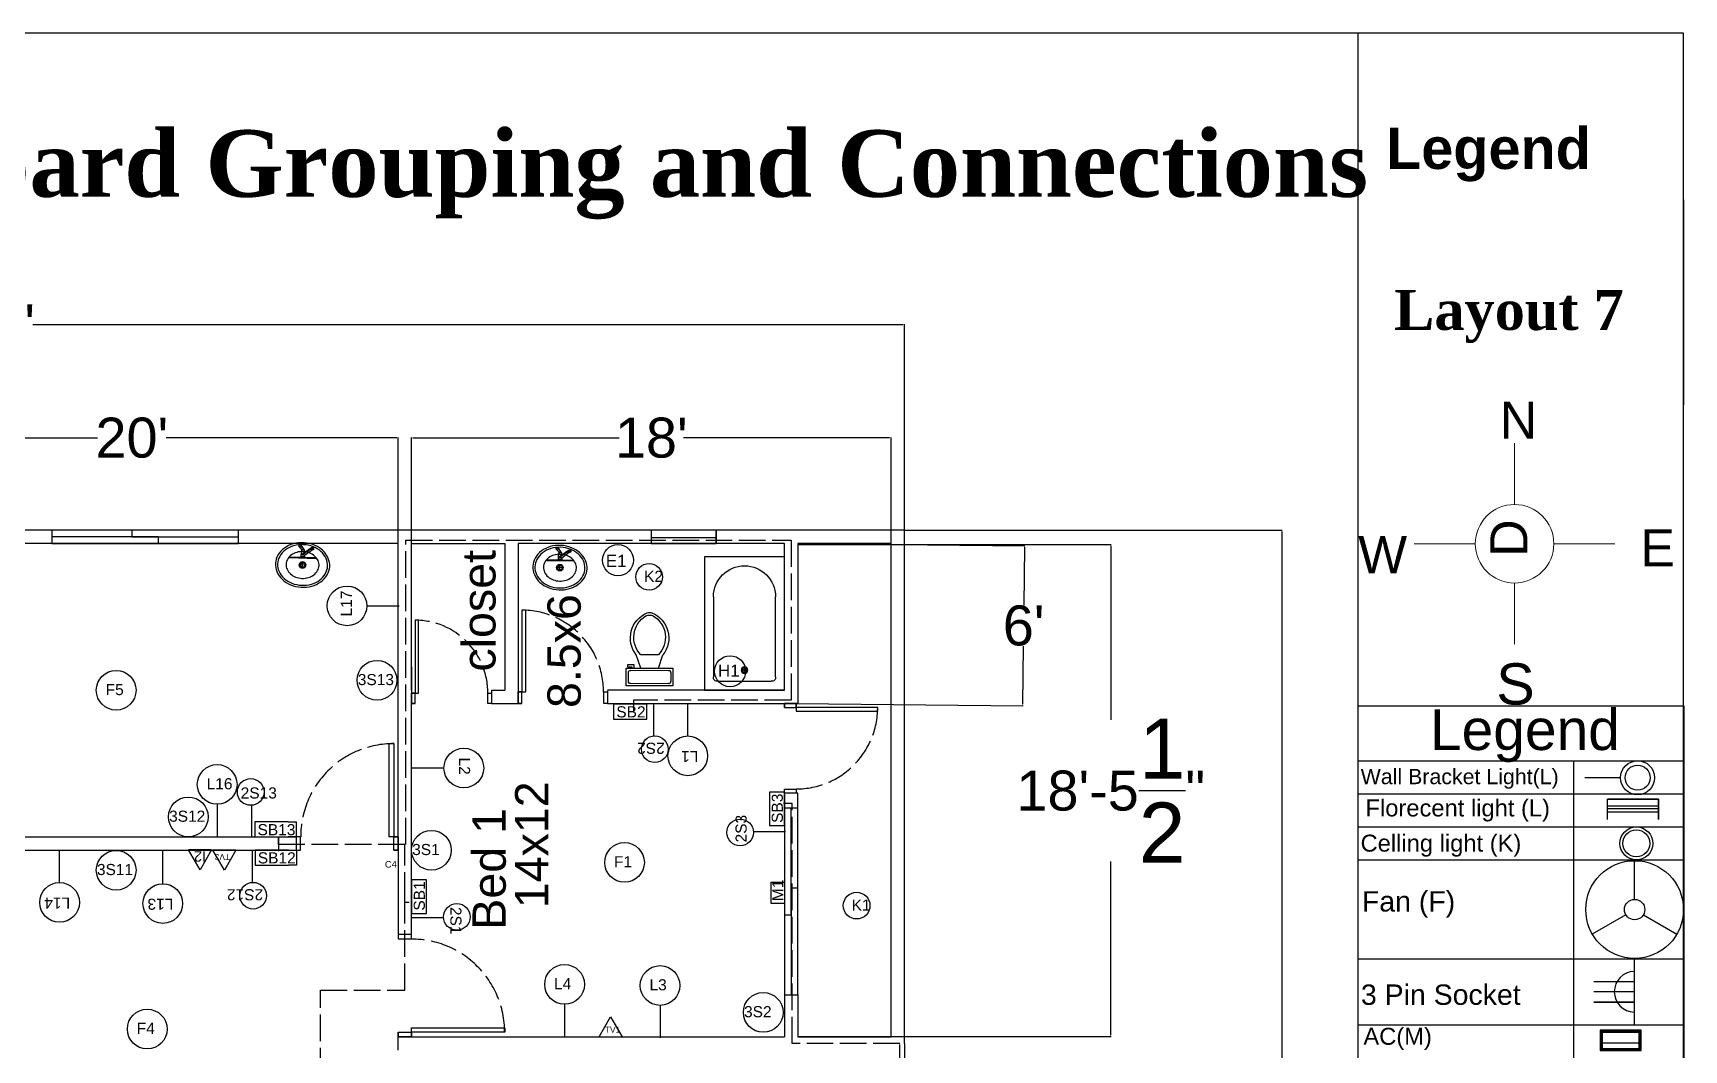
# Model space of a CAD drawing. Header units: inches. Extents: x -412 to 20037, y 548 to 16595.
# Drawn here: x 5566 to 6309, y 5007 to 5465 of the extents above; entities that cross this region are included whole.
import ezdxf
from ezdxf.enums import TextEntityAlignment as Align

# ---------------------------------------------------------------- set-up
doc = ezdxf.new("R2010")
doc.units = ezdxf.units.IN
doc.header["$MEASUREMENT"] = 0
doc.linetypes.add('ACAD_ISO02W100', pattern=[15, 12, -3])
doc.layers.get('Defpoints').update_dxf_attribs({"color": 6})
for name, color, linetype in [('bath', 4, 'Continuous'), ('freecads.com', 7, 'Continuous'), ('SB Grouping and', 186, 'ACAD_ISO02W100')]:
    doc.layers.add(name, color=color, linetype=linetype)
doc.layers.add('text', color=140, linetype='Continuous', lineweight=9)
doc.styles.add('A', font='times.ttf', dxfattribs={"height": 12})
doc.styles.add('Arial', font='arial.ttf')
doc.styles.get("Standard").update_dxf_attribs({"font": 'arial.ttf'})
doc.dimstyles.new('Copy of civil layout', dxfattribs={"dimtxt": 18, "dimasz": 0.625, "dimexe": 0.18, "dimexo": 0.0625, "dimgap": 0.09, "dimtad": 0, "dimtih": 1, "dimtoh": 1, "dimdec": 1, "dimzin": 0, "dimdsep": 46, "dimlunit": 4, "dimtxsty": 'Standard', "dimcen": 0.09, "dimclrd": 6, "dimclre": 256, "dimclrt": 256, "dimadec": 0, "dimazin": 0, "dimtfac": 1.5, "dimtdec": 1, "dimtofl": 0, "dimtmove": 0, "dimatfit": 0, "dimfxl": 1, "dimtolj": 1, "dimtzin": 0, "dimlwe": -1, "dimarcsym": 0})

# ---------------------------------------------------------------- blocks, each defined once
blk = doc.blocks.new('Bath Tub - 26 x 60 in.')
for p, q in [((8, -18), (10, -18)), ((9, -17), (9, -19))]:
    blk.add_line(p, q)
blk.add_lwpolyline([(0, -36), (0, 0), (60, 0), (60, -36)], close=True)
for points in [[(4, -30), (4, -6)], [(6, -4), (42, -4)], [(42, -32), (6, -32)]]:
    blk.add_lwpolyline(points)
for radius in [1.5, 1]:
    blk.add_circle((9, -18), radius)
for centre, radius, start, end in [((5.75, -5.75), 1.77, 81.8699, 188.1301), ((42, -18), 14, 270, 90), ((5.75, -30.25), 1.77, 171.8699, 278.1301)]:
    blk.add_arc(centre, radius, start, end)
blk = doc.blocks.new('Toilet - top')
for p, q in [((9.5, -6), (9.5, -2)), ((-10, -8.5), (-8, -8.5)), ((-10, -9.5), (-10, -8.5)), ((-7, -9.5), (-10, -9.5)), ((-8, -8.5), (-8, -8)), ((-7, -8), (-7, -9.5)), ((-4, -8), (-6, -14)), ((4, -14), (-4, -14)), ((4, -8), (6, -14))]:
    blk.add_line(p, q)
blk.add_lwpolyline([(10.5, -8), (10.5, 0), (-10.5, 0), (-10.5, -8)], close=True)
for points in [[(-9.5, -2), (-9.5, -6)], [(8.5, -1), (-8.5, -1)], [(-8.5, -7), (8.5, -7)]]:
    blk.add_lwpolyline(points)
for centre, radius, start, end in [((-8.62, -1.88), 0.884, 81.8699, 188.1301), ((-8.62, -6.12), 0.884, 171.8699, 278.1301), ((8.62, -1.88), 0.884, 351.8699, 98.1301), ((8.62, -6.12), 0.884, 261.8699, 8.1301), ((3.52, -21.58), 12.17, 141.46911, 247.97143), ((4.2, -21.82), 11.33, 136.36773, 238.94682), ((-3.52, -21.58), 12.17, 292.02843, 38.53071), ((-4.2, -21.82), 11.33, 301.05301, 43.63209), ((0, -27.88), 4, 245.73182, 294.26817), ((0, -29), 4, 254.86053, 285.13947)]:
    blk.add_arc(centre, radius, start, end)
blk = doc.blocks.new('Sink - Oval top')
for p, q in [((-1, 0), (1, 0)), ((0, 1), (0, -1))]:
    blk.add_line(p, q)
at = {"linetype": 'Continuous'}
for points in [[(-12.23, 0.39, 0.117634), (-11.46, -3.36, 0.104469), (-8.88, -6.8, 0.090016), (-5.08, -9.07, 0.08192), (-0.32, -10.02, 0.08192), (4.49, -9.38, 0.090016), (8.42, -7.36, 0.104469), (11.22, -4.09, 0.117634), (12.23, -0.39, 0.117634), (11.46, 3.36, 0.104469), (8.88, 6.8, 0.090016), (5.08, 9.07, 0.08192), (0.32, 10.02, 0.08192), (-4.49, 9.38, 0.090016), (-8.42, 7.36, 0.104469), (-11.22, 4.09, 0.117634)], [(-11.29, 0.16, 0.118622), (-10.52, -3.25, 0.104678), (-8.07, -6.36, 0.089562), (-4.54, -8.37, 0.081185), (-0.13, -9.15, 0.081185), (4.3, -8.49, 0.089562), (7.89, -6.58, 0.104678), (10.42, -3.55, 0.118622), (11.29, -0.16, 0.118622), (10.52, 3.25, 0.104678), (8.07, 6.36, 0.089562), (4.54, 8.37, 0.081185), (0.13, 9.15, 0.081185), (-4.3, 8.49, 0.089562), (-7.89, 6.58, 0.104678), (-10.42, 3.55, 0.118622)], [(-7.42, 0.08, 0.118283), (-6.91, -2.17, 0.104607), (-5.29, -4.21, 0.089718), (-2.97, -5.53, 0.081436), (-0.07, -6.04, 0.081436), (2.84, -5.59, 0.089718), (5.2, -4.33, 0.104607), (6.86, -2.32, 0.118283), (7.42, -0.08, 0.118283), (6.91, 2.17, 0.104607), (5.29, 4.21, 0.089718), (2.97, 5.53, 0.081436), (0.07, 6.04, 0.081436), (-2.84, 5.59, 0.089718), (-5.2, 4.33, 0.104607), (-6.86, 2.32, 0.118283)]]:
    blk.add_lwpolyline(points, format="xyb", close=True, dxfattribs=at)
for radius in [1.5, 1]:
    blk.add_circle((0, 0), radius)
blk = doc.blocks.new('Faucet - single handle front')
for p, q in [((-2, 6), (-2, 5.5)), ((-1, 6), (-2, 6)), ((-0.5, 4), (-2, 5.5)), ((-2, 5.5), (-1, 5.5)), ((-1, 5.5), (-1, 6)), ((0.5, 4), (-1, 6)), ((-1, 5.5), (0.5, 4)), ((-0.75, 3), (0.75, 3)), ((-0.75, 0.5), (-0.75, 3)), ((-0.75, 1), (0.75, 1)), ((-0.5, 4), (0.5, 4)), ((-0.25, 2), (3.75, 5)), ((3.75, 4.5), (-0.25, 1.5)), ((-0.25, 1.5), (-0.25, 2)), ((0.75, 1.5), (-0.25, 1.5)), ((0.75, 1.5), (4.08742, 4.003)), ((0.75, 3), (0.75, 2.7386)), ((0.75, 1.5), (0.75, 0.5)), ((3.75, 4.5), (3.75, 5)), ((3.75, 5), (4.75, 5)), ((3.75, 4), (3.75, 4.5)), ((4.75, 4.5), (3.75, 4.5)), ((4.75, 4), (3.75, 4)), ((4.75, 5), (4.75, 4.5)), ((4.75, 4.5), (4.75, 4))]:
    blk.add_line(p, q)
blk.add_lwpolyline([(-6, 0), (-6, 0.5), (6, 0.5), (6, 0)], close=True)
for centre, start, end in [((1.25426, 3.0302), 151.0646, 180.8629), ((-1.25426, 3.0302), 359.1371, 28.93536)]:
    blk.add_arc(centre, 2.00448, start, end)
blk = doc.blocks.new('*D104')
at = {"transparency": 16777216}
for p, q in [((5142.23, 5241.38), (5142.23, 5334)), ((5958.23, 5241.38), (5958.23, 5334))]:
    blk.add_line(p, q, dxfattribs=at)
at = {"color": 6, "lineweight": -2, "transparency": 16777216}
for p, q in [((5142.86, 5333.82), (5534.82, 5333.82)), ((5957.61, 5333.82), (5565.64, 5333.82))]:
    blk.add_line(p, q, dxfattribs=at)
at = {"color": 6, "transparency": 16777216}
for points in [[(5142.86, 5333.92), (5142.86, 5333.71), (5142.23, 5333.82)], [(5957.61, 5333.92), (5957.61, 5333.71), (5958.23, 5333.82)]]:
    blk.add_solid(points, dxfattribs=at)
at = {"layer": 'Defpoints', "color": 0, "transparency": 16777216}
for p in [(5958.23, 5333.82), (5142.23, 5241.32), (5958.23, 5241.32)]:
    blk.add_point(p, dxfattribs=at)
at = {"transparency": 16777216, "insert": (5550.23, 5333.82), "char_height": 18, "attachment_point": 5}
blk.add_mtext("\\A1;68'", dxfattribs=at)
blk = doc.blocks.new('*D109')
at = {"transparency": 16777216}
for p, q in [((5958.29, 5241.32), (6128.41, 5241.32)), ((5958.29, 4629.32), (6128.41, 4629.32))]:
    blk.add_line(p, q, dxfattribs=at)
at = {"color": 6, "lineweight": -2, "transparency": 16777216}
for p, q in [((6128.23, 5240.69), (6128.23, 4944.6)), ((6128.23, 4629.94), (6128.23, 4926.04))]:
    blk.add_line(p, q, dxfattribs=at)
at = {"color": 6, "transparency": 16777216}
for points in [[(6128.13, 5240.69), (6128.34, 5240.69), (6128.23, 5241.32)], [(6128.13, 4629.94), (6128.34, 4629.94), (6128.23, 4629.32)]]:
    blk.add_solid(points, dxfattribs=at)
at = {"layer": 'Defpoints', "color": 0, "transparency": 16777216}
for p in [(5958.23, 5241.32), (5958.23, 4629.32), (6128.23, 4629.32)]:
    blk.add_point(p, dxfattribs=at)
at = {"transparency": 16777216, "insert": (6128.23, 4935.32), "char_height": 18, "attachment_point": 5}
blk.add_mtext("\\A1;51'", dxfattribs=at)
blk = doc.blocks.new('*D184')
at = {"transparency": 16777216}
for p, q in [((5490.23, 5235.44), (5490.23, 5283.06)), ((5730.23, 5235.44), (5730.23, 5283.06))]:
    blk.add_line(p, q, dxfattribs=at)
at = {"color": 6, "lineweight": -2, "transparency": 16777216}
for p, q in [((5490.86, 5282.88), (5594.71, 5282.88)), ((5729.61, 5282.88), (5625.75, 5282.88))]:
    blk.add_line(p, q, dxfattribs=at)
at = {"color": 6, "transparency": 16777216}
for points in [[(5490.86, 5282.99), (5490.86, 5282.78), (5490.23, 5282.88)], [(5729.61, 5282.99), (5729.61, 5282.78), (5730.23, 5282.88)]]:
    blk.add_solid(points, dxfattribs=at)
at = {"layer": 'Defpoints', "color": 0, "transparency": 16777216}
for p in [(5730.23, 5282.88), (5490.23, 5235.38), (5730.23, 5235.38)]:
    blk.add_point(p, dxfattribs=at)
at = {"transparency": 16777216, "insert": (5610.23, 5282.88), "char_height": 18, "attachment_point": 5}
blk.add_mtext("\\A1;20'", dxfattribs=at)
blk = doc.blocks.new('*D185')
at = {"transparency": 16777216}
for p, q in [((5736.23, 5235.44), (5736.23, 5283.06)), ((5952.23, 5235.44), (5952.23, 5283.06))]:
    blk.add_line(p, q, dxfattribs=at)
at = {"color": 6, "lineweight": -2, "transparency": 16777216}
for p, q in [((5736.86, 5282.88), (5829.71, 5282.88)), ((5951.61, 5282.88), (5858.75, 5282.88))]:
    blk.add_line(p, q, dxfattribs=at)
at = {"color": 6, "transparency": 16777216}
for points in [[(5736.86, 5282.99), (5736.86, 5282.78), (5736.23, 5282.88)], [(5951.61, 5282.99), (5951.61, 5282.78), (5952.23, 5282.88)]]:
    blk.add_solid(points, dxfattribs=at)
at = {"layer": 'Defpoints', "color": 0, "transparency": 16777216}
for p in [(5952.23, 5282.88), (5736.23, 5235.38), (5952.23, 5235.38)]:
    blk.add_point(p, dxfattribs=at)
at = {"transparency": 16777216, "insert": (5844.23, 5282.88), "char_height": 18, "attachment_point": 5}
blk.add_mtext("\\A1;18'", dxfattribs=at)
blk = doc.blocks.new('*D193')
at = {"transparency": 16777216}
for p, q in [((5910.29, 5235.38), (6012.52, 5234.33)), ((5909.55, 5163.38), (6011.78, 5162.33))]:
    blk.add_line(p, q, dxfattribs=at)
at = {"color": 6, "lineweight": -2, "transparency": 16777216}
for p, q in [((6012.34, 5233.7), (6012.07, 5207.61)), ((6011.61, 5162.95), (6011.88, 5189.05))]:
    blk.add_line(p, q, dxfattribs=at)
at = {"color": 6, "transparency": 16777216}
for points in [[(6012.23, 5233.7), (6012.44, 5233.7), (6012.34, 5234.33)], [(6011.5, 5162.95), (6011.71, 5162.95), (6011.6, 5162.33)]]:
    blk.add_solid(points, dxfattribs=at)
at = {"layer": 'Defpoints', "color": 0, "transparency": 16777216}
for p in [(5910.23, 5235.38), (5909.49, 5163.38), (6011.6, 5162.33)]:
    blk.add_point(p, dxfattribs=at)
at = {"transparency": 16777216, "insert": (6011.97, 5198.33), "char_height": 18, "attachment_point": 5}
blk.add_mtext("\\A1;6'", dxfattribs=at)
blk = doc.blocks.new('*D194')
at = {"transparency": 16777216}
for p, q in [((5910.29, 5234.89), (6051.43, 5234.87)), ((5910.27, 5013.38), (6051.41, 5013.37))]:
    blk.add_line(p, q, dxfattribs=at)
at = {"color": 6, "lineweight": -2, "transparency": 16777216}
for p, q in [((6051.25, 5234.25), (6051.25, 5155.97)), ((6051.23, 5013.99), (6051.24, 5092.26))]:
    blk.add_line(p, q, dxfattribs=at)
at = {"color": 6, "transparency": 16777216}
for points in [[(6051.15, 5234.25), (6051.36, 5234.25), (6051.25, 5234.87)], [(6051.13, 5013.99), (6051.34, 5013.99), (6051.23, 5013.37)]]:
    blk.add_solid(points, dxfattribs=at)
at = {"layer": 'Defpoints', "color": 0, "transparency": 16777216}
for p in [(5910.23, 5234.89), (5910.21, 5013.38), (6051.23, 5013.37)]:
    blk.add_point(p, dxfattribs=at)
at = {"transparency": 16777216, "insert": (6051.24, 5124.12), "char_height": 18, "attachment_point": 5}
blk.add_mtext('\\A1;18\'-5{\\H1.5x;\\S1/2;}"', dxfattribs=at)

msp = doc.modelspace()

# ---------------------------------------------------------------- linework, layer by layer
for p, q in [((6162.64, 4503.14), (6162.64, 5465.13)), ((5958.23, 5241.32), (5142.23, 5241.32)), ((5958.23, 5229.8), (5958.23, 5241.32)), ((5730.23, 5235.32), (5490.23, 5235.32)), ((5730.23, 5103.32), (5730.23, 5235.32)), ((5736.23, 5169.32), (5736.23, 5235.32)), ((5736.23, 5235.32), (5778.23, 5235.32)), ((5778.23, 5235.32), (5778.23, 5169.32)), ((5904.23, 5235.32), (5784.23, 5235.32)), ((5784.23, 5235.32), (5784.23, 5169.32)), ((5904.23, 5169.32), (5904.23, 5235.32)), ((5952.23, 5235.32), (5910.23, 5235.32)), ((5952.23, 5013.32), (5952.23, 5235.32)), ((5958.23, 5010.32), (5958.23, 5229.8)), ((5736.23, 5169.32), (5736.23, 5179.84)), ((5736.23, 5179.84), (5736.23, 5168.68)), ((5736.23, 5169.32), (5736.23, 5169.32)), ((5772.22, 5169.32), (5772.22, 5168.01)), ((5772.22, 5169.32), (5778.23, 5169.32)), ((5784.23, 5169.32), (5784.23, 5168.58)), ((5904.23, 5169.32), (5824.53, 5169.32)), ((5824.53, 5169.07), (5824.53, 5168.58)), ((5736.21, 5059.32), (5736.23, 5165.67)), ((5736.23, 5168.68), (5736.23, 5168.01)), ((5772.22, 5168.45), (5772.22, 5168.01)), ((5772.22, 5163.32), (5784.23, 5163.32)), ((5824.53, 5163.32), (5904.23, 5163.32)), ((5910.23, 5163.32), (5909.49, 5163.32)), ((5904.23, 5123.02), (5904.23, 5013.32)), ((5909.98, 5123.02), (5909.49, 5123.02)), ((5910.23, 5123.02), (5909.98, 5123.02)), ((5910.23, 5116.17), (5910.23, 5123.02)), ((5490.23, 5103.32), (5684.22, 5103.27)), ((5730.23, 5097.32), (5730.23, 5103.32)), ((5490.23, 5097.32), (5684.23, 5097.27)), ((5639.73, 5097.82), (5639.73, 5097.82)), ((5730.23, 5097.32), (5730.21, 5059.32)), ((6287.21, 5075.12), (6287.21, 5092.55)), ((6283.24, 5068.24), (6268.14, 5059.53)), ((6291.18, 5068.24), (6306.28, 5059.53)), ((6287.12, 5018.67), (6287.12, 5048.32)), ((5910.23, 5032.34), (5910.21, 5013.32)), ((6287.12, 5033.5), (6268.77, 5033.5)), ((6287.12, 5028.81), (6268.77, 5028.81)), ((5730.23, 5007.32), (5730.23, 5013.32)), ((5736.23, 5013.32), (5904.23, 5013.32)), ((5910.21, 5013.32), (5946.23, 5013.32)), ((5946.23, 5013.32), (5952.23, 5013.32)), ((5958.23, 5010.32), (5958.23, 4852.21))]:
    msp.add_line(p, q)
at = {"color": 32, "linetype": 'ACAD_ISO02W100', "true_color": 0xcd6928}
for p, q in [((5733.73, 5099.82), (5733.73, 5236.82)), ((5733.73, 5236.82), (5907.23, 5236.82)), ((5907.23, 5236.82), (5907.23, 5164.82)), ((5907.23, 5164.82), (5836.23, 5164.82)), ((5836.23, 5164.82), (5836.23, 5162.32)), ((5836.23, 5162.32), (5836.23, 5159.32)), ((5907.73, 5118.32), (5903.73, 5118.32)), ((5907.73, 5010.32), (5907.73, 5118.32)), ((5676.23, 5099.82), (5676.23, 5102.82)), ((5676.23, 5102.82), (5676.23, 5098.32)), ((5733.23, 5099.82), (5675.73, 5099.82)), ((5676.23, 5098.32), (5676.23, 5096.82)), ((5733.23, 5094.32), (5733.23, 5099.82)), ((5733.23, 5075.32), (5733.23, 5094.32)), ((5733.23, 5034.32), (5733.23, 5075.32)), ((5733.23, 5073.82), (5735.23, 5073.82)), ((5695.23, 4861.32), (5695.23, 5034.32)), ((5695.23, 5034.32), (5733.23, 5034.32)), ((5956.23, 5010.32), (5907.73, 5010.32)), ((5956.23, 4847.82), (5956.23, 5010.32))]:
    msp.add_line(p, q, dxfattribs=at)
at = {"color": 143, "true_color": 0x7aafdf}
msp.add_line((5844.23, 5238.1), (5873.47, 5238.1), dxfattribs=at)
at = {"color": 0}
for p, q in [((5716.11, 5207.26), (5730.72, 5207.26)), ((5845.43, 5148.54), (5845.43, 5163.15)), ((5860.67, 5148.7), (5860.67, 5163.31)), ((5750.84, 5134.26), (5736.23, 5134.26)), ((5648.67, 5117.93), (5648.67, 5103.32)), ((5664.12, 5117.66), (5664.12, 5103.05)), ((5680.65, 5110), (5684.22, 5110)), ((5684.22, 5110), (5684.22, 5103.27)), ((5684.22, 5103.27), (5680.65, 5103.27)), ((5890.07, 5105.62), (5904.68, 5105.62)), ((5577.67, 5082.7), (5577.67, 5097.31)), ((5624.17, 5082.2), (5624.17, 5096.81)), ((5640.95, 5088.44), (5635.76, 5097.42)), ((5646.13, 5097.42), (5635.76, 5097.42)), ((5646.13, 5097.42), (5640.95, 5088.44)), ((5651.91, 5088.32), (5646.73, 5097.3)), ((5657.1, 5097.3), (5646.73, 5097.3)), ((5657.1, 5097.3), (5651.91, 5088.32)), ((5664.53, 5082.62), (5664.53, 5097.23)), ((5680.79, 5097.32), (5684.36, 5097.32)), ((5684.36, 5097.32), (5684.36, 5090.59)), ((5684.36, 5090.59), (5680.79, 5090.59)), ((5750.82, 5066.88), (5736.21, 5066.88)), ((5805.17, 5027.93), (5805.17, 5013.32)), ((5820.73, 5013.32), (5825.91, 5022.3)), ((5825.91, 5022.3), (5831.1, 5013.32)), ((5848.17, 5027.43), (5848.17, 5012.82)), ((5820.73, 5013.32), (5831.1, 5013.32))]:
    msp.add_line(p, q, dxfattribs=at)
at = {"linetype": 'ByBlock', "lineweight": 25}
msp.add_line((6259.71, 5137.64), (6259.71, 4780.58), dxfattribs=at)
at = {"color": 7, "true_color": 0xffffff}
msp.add_line((6280.92, 5129.91), (6264.76, 5129.91), dxfattribs=at)
at = {"color": 252, "true_color": 0x939598}
for p, q in [((6297.92, 5117.02), (6274.98, 5117.02)), ((6297.92, 5117.02), (6274.98, 5117.02)), ((6297.92, 5114.36), (6274.98, 5114.36))]:
    msp.add_line(p, q, dxfattribs=at)
at = {"color": 4}
msp.add_line((6297.92, 5115.83), (6274.98, 5115.83), dxfattribs=at)
for points in [[(4967.99, 4503.14), (6309.15, 4503.14), (6309.15, 5465.13), (4967.99, 5465.13)], [(5910.23, 5235.32), (5910.23, 5163.32)], [(5680.65, 5110), (5665.6, 5110), (5665.6, 5103.27), (5680.65, 5103.27)], [(5680.79, 5097.32), (5665.73, 5097.32), (5665.73, 5090.59), (5680.79, 5090.59)], [(6268.77, 5028.81), (6287.12, 5028.81), (6287.12, 5037.99), (6268.77, 5037.99)]]:
    msp.add_lwpolyline(points)
at = {"color": 143, "true_color": 0x7aafdf}
for points in [[(5574.23, 5235.32), (5658.23, 5235.32), (5658.23, 5241.32), (5574.23, 5241.32)], [(5574.23, 5235.32), (5622.23, 5235.32), (5622.23, 5238.32), (5574.23, 5238.32)], [(5610.23, 5238.32), (5658.23, 5238.32), (5658.23, 5241.32), (5610.23, 5241.32)], [(5873.47, 5241.32), (5844.23, 5241.32), (5844.23, 5235.32), (5873.47, 5235.32)], [(5910.23, 5032.17), (5910.23, 5116.17), (5904.23, 5116.17), (5904.23, 5032.17)], [(5907.23, 5068.17), (5907.23, 5116.17), (5904.23, 5116.17), (5904.23, 5068.17)], [(5910.23, 5032.17), (5910.23, 5080.17), (5907.23, 5080.17), (5907.23, 5032.17)], [(6272.16, 5007.56), (6289.64, 5007.56), (6289.64, 5015.77), (6272.16, 5015.77)]]:
    msp.add_lwpolyline(points, close=True, dxfattribs=at)
for points in [[(5873.47, 5241.32), (5873.47, 5241.32), (5873.47, 5235.32), (5873.47, 5235.32)], [(5827.23, 5156.32), (5842.29, 5156.32), (5842.29, 5163.05), (5827.23, 5163.05)], [(5904.23, 5108.32), (5904.23, 5123.38), (5897.5, 5123.38), (5897.5, 5108.32)], [(5742.96, 5068.82), (5742.96, 5083.88), (5736.23, 5083.88), (5736.23, 5068.82)], [(5898.23, 5073.32), (5898.23, 5082.82), (5904.23, 5082.82), (5904.23, 5073.32)], [(6271.73, 5007.08), (6290.08, 5007.08), (6290.08, 5016.25), (6271.73, 5016.25)]]:
    msp.add_lwpolyline(points, close=True)
at = {"color": 240, "true_color": 0xed1f24}
for points in [[(5737.8, 5168.01), (5739.36, 5168.01), (5739.36, 5200.87), (5737.8, 5200.87)], [(5785.98, 5168.58), (5787.74, 5168.58), (5787.74, 5205.37), (5785.98, 5205.37)], [(5736.23, 5163.32), (5737.8, 5163.32), (5737.8, 5168.01), (5736.23, 5168.01)], [(5772.22, 5163.32), (5770.65, 5163.32), (5770.65, 5168.01), (5772.22, 5168.01)], [(5784.23, 5163.32), (5785.98, 5163.32), (5785.98, 5168.58), (5784.23, 5168.58)], [(5824.53, 5163.32), (5822.78, 5163.32), (5822.78, 5168.58), (5824.53, 5168.58)], [(5904.23, 5163.32), (5904.23, 5161.57), (5909.49, 5161.57), (5909.49, 5163.32)], [(5909.49, 5161.57), (5909.49, 5159.81), (5946.28, 5159.81), (5946.28, 5161.57)], [(5728.22, 5103.32), (5726.22, 5103.31), (5726.18, 5145.31), (5728.18, 5145.32)], [(5904.23, 5123.02), (5904.23, 5124.77), (5909.49, 5124.77), (5909.49, 5123.02)], [(5684.23, 5097.27), (5686.23, 5097.27), (5686.22, 5103.27), (5684.22, 5103.27)], [(5730.23, 5097.32), (5728.23, 5097.32), (5728.22, 5103.32), (5730.22, 5103.32)], [(5730.21, 5059.32), (5730.21, 5057.32), (5736.21, 5057.32), (5736.21, 5059.32)], [(5730.23, 5013.32), (5730.23, 5015.32), (5736.23, 5015.32), (5736.23, 5013.32)], [(5736.23, 5015.32), (5736.23, 5017.32), (5778.23, 5017.34), (5778.23, 5015.34)]]:
    msp.add_lwpolyline(points, close=True, dxfattribs=at)
for points in [[(5737.8, 5163.32), (5736.23, 5163.32), (5736.23, 5168.01), (5739.36, 5168.01)], [(5770.6, 5168.01), (5772.22, 5168.01), (5772.22, 5163.32), (5770.65, 5163.32)], [(5785.98, 5163.32), (5784.23, 5163.32), (5784.23, 5168.58), (5787.74, 5168.58)], [(5822.72, 5168.58), (5824.53, 5168.58), (5824.53, 5163.32), (5822.78, 5163.32)], [(5904.23, 5161.57), (5904.23, 5163.32), (5909.49, 5163.32), (5909.49, 5159.81)], [(5909.49, 5124.83), (5909.49, 5123.02), (5904.23, 5123.02), (5904.23, 5124.77)], [(5686.29, 5103.27), (5684.22, 5103.27), (5684.23, 5097.27), (5686.23, 5097.27)], [(5728.23, 5097.32), (5730.23, 5097.32), (5730.22, 5103.32), (5726.22, 5103.31)], [(5736.21, 5057.25), (5736.21, 5059.32), (5730.21, 5059.32), (5730.21, 5057.32)], [(5730.23, 5015.32), (5730.23, 5013.32), (5736.23, 5013.32), (5736.23, 5017.32)]]:
    msp.add_lwpolyline(points, dxfattribs=at)
at = {"color": 252, "true_color": 0x939598}
msp.add_lwpolyline([(6297.92, 5111.07), (6297.92, 5120.25), (6274.98, 5120.25)], dxfattribs=at)
at = {"color": 251, "true_color": 0x636466}
msp.add_lwpolyline([(6274.98, 5111.07), (6274.98, 5120.25), (6297.92, 5120.25), (6297.92, 5111.07)], dxfattribs=at)
at = {"color": 1}
for points in [[(6272.62, 5008.05), (6289.26, 5008.05), (6289.26, 5015.3), (6272.62, 5015.3)], [(6272.62, 5015.3), (6289.26, 5015.3), (6289.26, 5010.4), (6272.62, 5010.4)]]:
    msp.add_lwpolyline(points, close=True, dxfattribs=at)
for centre, radius in [((5829.23, 5227.82), 7), ((5843.23, 5220.32), 6), ((5879.73, 5177.82), 7), ((5845.78, 5142.72), 6), ((5663.77, 5123.48), 6), ((5884.24, 5105.28), 6), ((6287.98, 5100.35), 7.43), ((5664.87, 5076.8), 6), ((5756.64, 5067.23), 6), ((5936.73, 5072.32), 6)]:
    msp.add_circle(centre, radius)
at = {"color": 0}
for centre in [(5707.17, 5207.26), (5603.17, 5169.26), (5720.67, 5173.76), (5860.67, 5139.76), (5759.78, 5134.26), (5648.67, 5126.87), (5635.67, 5112.26), (5745.17, 5097.26), (5603.17, 5088.26), (5832.17, 5091.76), (5577.67, 5073.76), (5624.17, 5073.26), (5805.17, 5036.87), (5848.17, 5036.37), (5894.67, 5024.26), (5617.17, 5016.76)]:
    msp.add_circle(centre, 8.94, dxfattribs=at)
at = {"color": 7, "true_color": 0xffffff}
msp.add_circle((6288.56, 5129.91), 7.65, dxfattribs=at)
at = {"color": 4}
for centre, radius in [((6288.56, 5129.91), 5.64), ((6287.98, 5100.35), 6.11), ((6287.21, 5070.54), 4.59)]:
    msp.add_circle(centre, radius, dxfattribs=at)
at = {"color": 251, "true_color": 0x636466}
msp.add_circle((6287.21, 5070.54), 22.02, dxfattribs=at)
at = {"color": 240, "linetype": 'ACAD_ISO02W100', "true_color": 0xed1f24}
for centre, radius, start, end in [((5737.8, 5168.01), 32.8, 0, 90), ((5785.98, 5168.58), 36.73, 0, 90), ((5909.49, 5161.57), 36.73, 270, 0), ((5728.22, 5103.32), 41.93, 90.05841, 180.05841), ((5736.23, 5015.32), 41.93, 0.0292, 90.0292)]:
    msp.add_arc(centre, radius, start, end, dxfattribs=at)
at = {"color": 4}
msp.add_arc((6287.22, 5033.56), 9.17, 90.92898, 269.07102, dxfattribs=at)
at = {"layer": 'bath', "color": 254, "true_color": 0xddb3d4}
for p, q in [((6162.64, 5162.19), (6309.44, 5162.19)), ((6309.44, 5162.19), (6309.44, 4676.79)), ((6162.64, 5137.54), (6309.44, 5137.54)), ((6162.64, 5122.68), (6309.44, 5122.68)), ((6309.15, 5110.98), (6309.15, 4625.57)), ((6162.64, 5107.82), (6309.44, 5107.82)), ((6162.64, 5092.95), (6309.44, 5092.95)), ((6162.64, 5048.36), (6309.44, 5048.36)), ((6162.64, 5018.64), (6309.44, 5018.64))]:
    msp.add_line(p, q, dxfattribs=at)
at = {"layer": 'freecads.com', "lineweight": 30}
for p, q in [((6309.15, 5390.03), (6309.15, 5297.82)), ((6309.15, 5151.49), (6309.15, 5296.29)), ((6309.15, 5149.96), (6309.15, 5012.34)), ((6309.15, 4888.48), (6309.15, 5010.81))]:
    msp.add_line(p, q, dxfattribs=at)
at = {"layer": 'text', "color": 0}
for p, q in [((6233.12, 5252.91), (6233.12, 5280.43)), ((6187.96, 5235.23), (6215.44, 5235.23)), ((6250.8, 5235.23), (6278.28, 5235.23)), ((6233.12, 5190.02), (6233.12, 5217.55))]:
    msp.add_line(p, q, dxfattribs=at)
msp.add_circle((6233.12, 5235.23), 17.68, dxfattribs=at)

# ---------------------------------------------------------------- block references
at = {"layer": 'bath'}
for name, p, rotation in [('Sink - Oval top', (5687.14, 5225.67), 178.1544699151341), ('Faucet - single handle front', (5687.24, 5228.67), 358.1544699151341), ('Sink - Oval top', (5803.07, 5224.47), 179.0122396003602), ('Faucet - single handle front', (5803.12, 5227.47), 359.0122396003601)]:
    msp.add_blockref(name, p, dxfattribs=dict(at, rotation=rotation))
at = {"layer": 'bath', "xscale": -1}
for name, p, rotation in [('Bath Tub - 26 x 60 in.', (5904.2, 5169.32), 269.9707958308226), ('Toilet - top', (5843.46, 5171.24), 179.9707958308224)]:
    msp.add_blockref(name, p, dxfattribs=dict(at, rotation=rotation))

# ---------------------------------------------------------------- texts
for s, height, rotation, p in [('closet', 15, 90, (5774.05, 5177.67)), ('L17', 5, 90, (5709.36, 5202.5)), ('8.5x6', 15, 90, (5812.43, 5161.29)), ('2S2', 5, 180, (5850.3, 5145.65)), ('L1', 5, 180, (5865.43, 5141.94)), ('L2', 5, 270, (5757.6, 5139.02)), ('14x12', 15, 90, (5797.87, 5071.16)), ('SB3', 5, 90, (5903.49, 5109.56)), ('Bed 1', 15, 90, (5778.67, 5061.49)), ('2S3', 5, 90, (5887.18, 5100.76)), ('2S12', 5, 180, (5669.39, 5079.73)), ('SB1', 5, 90, (5742.22, 5070.06)), ('L14', 5, 180, (5582.43, 5075.94)), ('L13', 5, 180, (5628.93, 5075.44)), ('2S1', 5, 270, (5753.71, 5071.75))]:
    msp.add_text(s, height=height, rotation=rotation).set_placement(p)
for s, p in [('K2', (5840.97, 5218.06)), ('3S13', (5712, 5171.58)), ('F5', (5598.42, 5167.08)), ('SB2', (5828.47, 5157.06)), ('L16', (5643.92, 5124.69)), ('2S13', (5659.25, 5120.54)), ('3S12', (5627, 5110.08)), ('SB13', (5666.84, 5104.01)), ('SB12', (5666.97, 5091.33)), ('3S1', (5736.5, 5095.08)), ('F1', (5827.42, 5089.58)), ('3S11', (5594.5, 5086.08)), ('K1', (5934.47, 5070.06)), ('L4', (5800.42, 5034.69)), ('L3', (5843.42, 5034.19)), ('3S2', (5886, 5022.08)), ('F4', (5612.42, 5014.58))]:
    msp.add_text(s, height=5).set_placement(p)
at = {"color": 0, "style": 'Arial'}
msp.add_text('I2', height=4.666, rotation=180, dxfattribs=at).set_placement((5640.95, 5094.43), align=Align.MIDDLE_CENTER)
at = {"color": 0, "insert": (6175.23, 5422.52), "char_height": 18.5796, "attachment_point": 1}
msp.add_mtext_dynamic_manual_height_columns('{\\fArial|b1|i0|c0|p34;\\C256;Legend}', width=85.8766, gutter_width=1.55, heights=[0], dxfattribs=at)
at = {"color": 7, "lineweight": 30, "insert": (6230.6, 5337.52), "char_height": 18, "width": 314.522, "attachment_point": 5, "style": 'A'}
msp.add_mtext('{\\fTimes New Roman|b1|i0|c0|p18;Layout 7}', dxfattribs=at)
at = {"char_height": 5.5}
for s, insert, attachment_point in [('E1', (5823.73, 5230.32), 1), ('H1', (5874.23, 5175.32), 7)]:
    msp.add_mtext_dynamic_manual_height_columns(s, width=7.5, gutter_width=1, heights=[0], dxfattribs=dict(at, insert=insert, attachment_point=attachment_point))
at = {"insert": (5898.73, 5074.32), "char_height": 5, "attachment_point": 1, "rotation": 90}
msp.add_mtext_dynamic_manual_height_columns('{\\C1;M1}', width=23.5, gutter_width=1, heights=[0], dxfattribs=at)
at = {"layer": 'bath', "color": 254, "linetype": 'ACAD_ISO02W100', "true_color": 0xddb3d4}
msp.add_text('Legend', height=18.35, dxfattribs=at).set_placement((6195.03, 5142.37))
at = {"layer": 'bath', "color": 1, "linetype": 'ACAD_ISO02W100', "attachment_point": 1}
for s, width, heights, insert, char_height in [('\\pxql;{\\C256;Wall Bracket Light(L)}', 104.8635, [3.16], (6163.8, 5133.87), 6.8811), ('{\\C4;Fan (F)}', 97.3453, [0.00802], (6164.35, 5078.83), 9.1748), ('{\\C4;3 Pin Socket}', 97.3453, [0], (6163.91, 5036.83), 9.1748), ('{\\C4;AC(M)}', 97.3453, [0], (6165.02, 5017.32), 7.6457)]:
    msp.add_mtext_dynamic_manual_height_columns(s, width=width, gutter_width=1.53, heights=heights, dxfattribs=dict(at, insert=insert, char_height=char_height))
at = {"layer": 'bath', "color": 0, "insert": (6165.97, 5120.12), "char_height": 7.6457, "attachment_point": 1}
msp.add_mtext_dynamic_manual_height_columns('{\\C4;Florecent light (L)}', width=92.2083, gutter_width=1.53, heights=[0], dxfattribs=at)
at = {"layer": 'bath', "color": 4, "linetype": 'ACAD_ISO02W100', "insert": (5654.51, 5092.81), "char_height": 2.7, "attachment_point": 1, "rotation": 180}
msp.add_mtext_dynamic_manual_height_columns('{\\C31;\\c6737150;TV3}', width=7.776, gutter_width=0.9, heights=[2.5], dxfattribs=at)
at = {"layer": 'bath', "color": 4, "linetype": 'ACAD_ISO02W100', "insert": (5823.32, 5017.81), "char_height": 2.7, "attachment_point": 1}
msp.add_mtext_dynamic_manual_height_columns('{\\C31;\\c6737150;TV1}', width=7.776, gutter_width=0.9, heights=[0], dxfattribs=at)
at = {"layer": 'SB Grouping and', "linetype": 'ACAD_ISO02W100', "insert": (5724.23, 5092.42), "char_height": 3, "attachment_point": 1}
msp.add_mtext_dynamic_manual_height_columns('C4', width=5.5, gutter_width=1, heights=[0], dxfattribs=at)
at = {"layer": 'text', "color": 0, "attachment_point": 1}
for s, width, gutter_width, heights, insert, char_height in [('{\\fTimes New Roman|b1|i0|c0|p18;Conduit  Layout for Switchboard Grouping and Connections}', 1181.4027, 1, [59.58], (4985, 5421.41), 30), ('N', 27.7438, 1.39, [0.522], (6226.42, 5299.26), 16.73), ('W', 26.8517, 1.39, [0], (6162.64, 5238.68), 16.73), ('E', 11.1779, 1.39, [0], (6289.78, 5241.77), 16.73), ('S', 21.934, 1.55, [0], (6224.87, 5181.41), 18.58), ('{\\C4;Celling light (K)}', 91.0146, 1.53, [0], (6163.75, 5104.28), 7.6457)]:
    msp.add_mtext_dynamic_manual_height_columns(s, width=width, gutter_width=gutter_width, heights=heights, dxfattribs=dict(at, insert=insert, char_height=char_height))
at = {"layer": 'text', "color": 0, "insert": (6222.17, 5229.32), "char_height": 16.73, "attachment_point": 1, "rotation": 90}
msp.add_mtext_dynamic_manual_height_columns('D', width=4.4932, gutter_width=1.39, heights=[0], dxfattribs=at)

# ---------------------------------------------------------------- dimensions: what is measured, and where the dimension line sits
for base, p1, p2, picture, middle in [((5958.23, 5333.82), (5142.23, 5241.32), (5958.23, 5241.32), '*D104', (5550.23, 5333.82)), ((5730.23, 5282.88), (5490.23, 5235.38), (5730.23, 5235.38), '*D184', (5610.23, 5282.88)), ((5952.23, 5282.88), (5736.23, 5235.38), (5952.23, 5235.38), '*D185', (5844.23, 5282.88))]:
    dim = msp.add_linear_dim(base=base, p1=p1, p2=p2, dimstyle='Copy of civil layout')
    dim.commit()
    dim.dimension.update_dxf_attribs({"geometry": picture, "text_midpoint": middle})
dim = msp.add_linear_dim(base=(6128.23, 4629.32), p1=(5958.23, 5241.32), p2=(5958.23, 4629.32), angle=90, dimstyle='Copy of civil layout')
dim.commit()
dim.dimension.update_dxf_attribs({"geometry": '*D109', "text_midpoint": (6128.23, 4935.32)})
for p1, p2, distance, picture, middle in [((5910.23, 5235.38), (5909.49, 5163.38), 102.12, '*D193', (6011.97, 5198.33)), ((5910.23, 5234.89), (5910.21, 5013.38), 141.02, '*D194', (6051.24, 5124.12))]:
    dim = msp.add_aligned_dim(p1=p1, p2=p2, distance=distance, dimstyle='Copy of civil layout')
    dim.commit()
    dim.dimension.update_dxf_attribs({"geometry": picture, "text_midpoint": middle})

doc.saveas('drawing.dxf')
